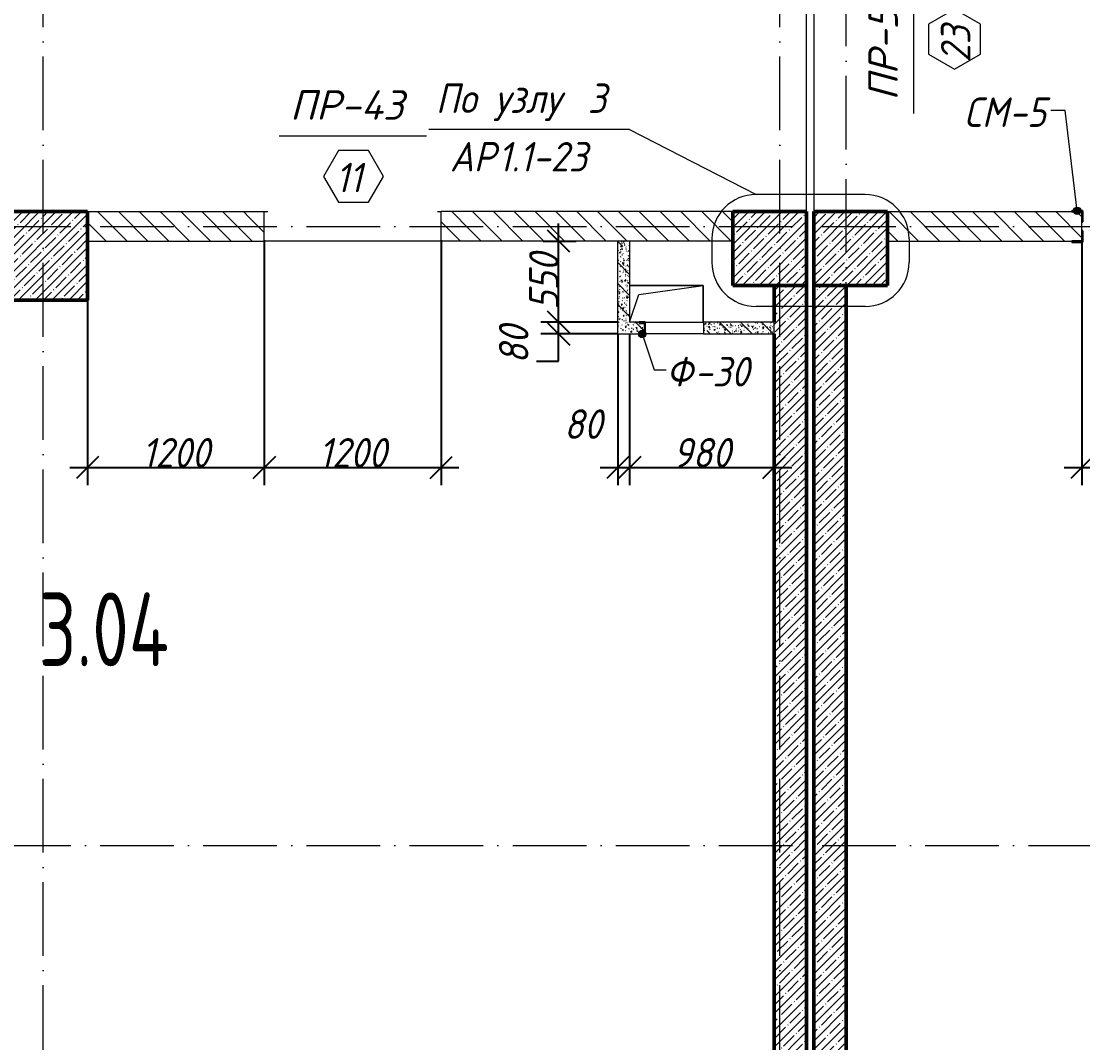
# Model space of a CAD drawing. Header units: millimetres. Extents: x -269418 to 201924, y -5890 to 98643.
# Drawn here: x 33160 to 40366, y 2261 to 9192 of the extents above; entities that cross this region are included whole.
import ezdxf

# ---------------------------------------------------------------- set-up
doc = ezdxf.new("R2010")
doc.units = ezdxf.units.MM
doc.linetypes.add('50_200_ШТРИХ_1Т_ш5_п1_п1_', pattern=[700, 500, -100, 0, -100])
for name, color, linetype, lineweight in [('A-ANNO-DIMS', 7, 'Continuous', 9), ('A-AREA-IDEN', 7, 'Continuous', 9), ('A-DETL-1', 7, 'Continuous', 5), ('A-DOOR-IDEN', 7, 'Continuous', 9), ('A-FLOR', 7, 'Continuous', 9), ('A-GENM', 7, 'Continuous', 9), ('A-GENM-1', 7, 'Continuous', 25), ('A-GENM-IDEN', 7, 'Continuous', 9), ('A-GLAZ-IDEN', 7, 'Continuous', 9), ('A-WALL-3', 7, 'Continuous', 50), ('A-WALL-PATT-2', 7, 'Continuous', 5), ('G-ANNO-TEXT', 7, 'Continuous', 9), ('I-WALL', 7, 'Continuous', 5), ('S-COLS', 7, 'Continuous', 9), ('S-COLS-1', 7, 'Continuous', 5), ('S-COLS-2', 7, 'Continuous', 50), ('Оси-1', 7, '50_200_ШТРИХ_1Т_ш5_п1_п1_', 9)]:
    doc.layers.add(name, color=color, linetype=linetype, lineweight=lineweight)
for name, color, linetype, lineweight, true_color in [('A-WALL-6', 7, 'Continuous', 13, 0x0070df), ('A-WALL-9', 7, 'Continuous', 5, 0x0070df), ('A-WALL-FNSH-2', 7, 'Continuous', 13, 0xce0000), ('A-WALL-FNSH-4', 7, 'Continuous', 13, 0x0070df), ('A-WALL-PATT-1', 7, 'Continuous', 5, 0xce0000), ('A-WALL-PATT-4', 7, 'Continuous', 5, 0x0070df)]:
    doc.layers.add(name, color=color, linetype=linetype, lineweight=lineweight, true_color=true_color)
doc.styles.add('ISOCPEUR_I_2', font='isocpeui.ttf', dxfattribs={"width": 0.9, "height": 200})
doc.styles.add('ISOCPEUR_I_4', font='isocpeui.ttf', dxfattribs={"height": 200})
doc.styles.add('СПДС', font='ГОСТ тип А.ttf', dxfattribs={"width": 0.9})
doc.dimstyles.new('ISO-2_0_0_9К_СРЕДНИЙ_1', dxfattribs={"dimscale": 304.8, "dimtxt": 199.196235, "dimasz": 0.492126, "dimexe": 0.393701, "dimexo": 0, "dimgap": 0, "dimtad": 1, "dimdec": 0, "dimzin": 0, "dimdsep": 46, "dimtxsty": 'ISOCPEUR_I_2', "dimblk1": 'OBLIQUE', "dimblk2": 'OBLIQUE', "dimsah": 1, "dimcen": 0.09, "dimdle": 0.393701, "dimazin": 0, "dimtfac": 1, "dimtdec": 4, "dimtix": 1, "dimtmove": 1, "dimatfit": 3, "dimfxl": 1, "dimtvp": 1, "dimtolj": 1, "dimtzin": 0, "dimarcsym": 2})
doc.dimstyles.new('ISO-2_0_0_9К_СРЕДНИЙ_2', dxfattribs={"dimscale": 304.8, "dimtxt": 199.196235, "dimasz": 0.492126, "dimexe": 0.393701, "dimexo": 0, "dimgap": 0, "dimtad": 1, "dimdec": 0, "dimzin": 0, "dimdsep": 46, "dimtxsty": 'ISOCPEUR_I_2', "dimblk1": 'OBLIQUE', "dimblk2": 'OBLIQUE', "dimsah": 1, "dimcen": 0.09, "dimdle": 0.393701, "dimazin": 0, "dimtfac": 1, "dimtdec": 4, "dimtix": 1, "dimtmove": 0, "dimatfit": 3, "dimfxl": 1, "dimtvp": 1, "dimtolj": 1, "dimtzin": 0, "dimarcsym": 2})
doc.dimstyles.new('ISO-2_0_0_9К_СРЕДНИЙ_ФОН', dxfattribs={"dimscale": 304.8, "dimtxt": 199.196235, "dimasz": 0.492126, "dimexe": 0.393701, "dimexo": 0, "dimgap": 0.164042, "dimtad": 1, "dimdec": 0, "dimdsep": 46, "dimtxsty": 'ISOCPEUR_I_2', "dimblk1": 'OBLIQUE', "dimblk2": 'OBLIQUE', "dimsah": 1, "dimcen": 0.09, "dimdle": 0.393701, "dimazin": 0, "dimtfac": 1, "dimtdec": 4, "dimtix": 1, "dimtmove": 0, "dimatfit": 3, "dimfxl": 1, "dimtvp": 1, "dimtfill": 1, "dimtolj": 1, "dimtzin": 0, "dimarcsym": 2})
pattern_1 = [(45, (0, 0), (-57.02463, 57.02463), []), (45, (57.025, 0), (-57.02463, 57.02463), [100.806, -20.161, 3.353, -16.808])]
pattern_2 = [(50, (0, 0), (72.87376, -6.37607), [7.62, -83.82]), (355, (0, 0), (-14.09699, 76.42244), [6.096, -67.056]), (100.451, (6.07, -0.53), (58.77696, 70.04687), [6.476, -71.236]), (46.184, (0, 20.32), (108.43142, -16.81745), [11.43, -125.73]), (96.636, (9.04, 18.92), (94.961, 98.97089), [9.714, -106.854]), (351.184, (0, 20.32), (94.96227, 98.97018), [9.144, -100.584]), (21, (10.16, 15.24), (60.64565, -40.90654), [7.62, -83.82]), (326, (10.16, 15.24), (24.72083, 73.67493), [6.096, -67.056]), (71.451, (15.214, 11.83), (85.36689, 32.76874), [6.476, -71.236]), (37.5, (0, 0), (1.235525, 33.822432), [3.353, -62.89, 3.353, -64.719, -67.31]), (37.5, (0, 0), (1.235525, 33.822432), [-134.315, 3.353, -63.957]), (7.5, (0, 0), (26.728146, 40.07255), [3.353, -35.458, 3.353, -61.366, -25.654]), (7.5, (0, 0), (26.728146, 40.07255), [-103.53, 3.353, -22.301]), (327.5, (-22.657, 0), (54.236318, -2.292117), [3.353, -22.047, 3.353, -75.895, -105.156]), (327.5, (-22.657, 0), (54.236318, -2.292117), [-104.648, 3.353, -101.803]), (317.5, (-32.817, 0), (59.25158, 10.17014), [3.353, -29.667, 3.353, -49.276, -74.676]), (317.5, (-32.817, 0), (59.25158, 10.17014), [-85.649, 3.353, -71.323])]
pattern_3 = [(135, (0, 0), (-142.5612, -142.5612), []), (135, (142.56, 0), (-142.5612, -142.5612), [252.016, -50.403, 3.353, -47.05])]
pattern_4 = [(135, (0, 0), (-70.71068, -70.71068), [])]

# ---------------------------------------------------------------- blocks, each defined once
blk = doc.blocks.new('AR_Отверстие прямоугольное _в плите_ - AR_Отверстие прямоугольное _в плите_-V40-АР1_1_Кладочный план 3 этажа')
at = {"layer": 'A-GENM'}
for p, q in [((250, 125), (-250, 125)), ((-187.5, 62.5), (250, 125)), ((250, -125), (250, 125)), ((-250, -125), (-187.5, 62.5))]:
    blk.add_line(p, q, dxfattribs=at)
blk = doc.blocks.new('Колонна_Несущая_Прямоугольное сечение - 600х600-V52-АР1_1_Кладочный план 3 этажа')
at = {"layer": 'S-COLS-1'}
h = blk.add_hatch(dxfattribs=at)
h.set_pattern_fill('FP_35', color=256, style=0, pattern_type=2)
h.set_pattern_definition([(45, (-33310, -7600), (-57.02463, 57.02463), []), (45, (-33252.975, -7600), (-57.02463, 57.02463), [100.806, -20.161, 3.353, -16.808])])
h.paths.add_polyline_path([(-300, -300), (300, -300), (300, 300), (-300, 300)], flags=0)
at = {"layer": 'S-COLS-2'}
for p, q in [((300, 300), (-300, 300)), ((-300, 300), (-300, -300)), ((300, -300), (300, 300)), ((-300, -300), (300, -300))]:
    blk.add_line(p, q, dxfattribs=at)
blk = doc.blocks.new('Колонна_Несущая_Прямоугольное сечение - Вн_ЖБ_500х500-V100-АР1_1_Кладочный план 3 этажа')
at = {"layer": 'S-COLS-1'}
h = blk.add_hatch(dxfattribs=at)
h.set_pattern_fill('FP_86', color=256, style=0, pattern_type=2)
h.set_pattern_definition([(45, (-38240, -7650), (-57.02463, 57.02463), []), (45, (-38182.975, -7650), (-57.02463, 57.02463), [100.806, -20.161, 3.353, -16.808])])
h.paths.add_polyline_path([(-250, -250), (250, -250), (250, 250), (-250, 250)], flags=0)
at = {"layer": 'S-COLS-2'}
for p, q in [((250, 250), (-250, 250)), ((-250, 250), (-250, -250)), ((250, -250), (250, 250)), ((-250, -250), (250, -250))]:
    blk.add_line(p, q, dxfattribs=at)
blk = doc.blocks.new('Фахверк_СКБ_Уголок_Тип 2 - СМ-5_200х2480h-30007438-АР1_1_Кладочный план 3 этажа')
at = {"layer": 'A-GENM-1'}
for p, q in [((125, 156), (125, 81)), ((200, 156), (125, 156)), ((131, 81), (131, 150)), ((131, 150), (200, 150)), ((200, 150), (200, 156)), ((125, 81), (131, 81)), ((131, 19), (125, 19)), ((125, 19), (125, -56)), ((131, -50), (131, 19)), ((125, -56), (200, -56)), ((200, -50), (131, -50)), ((200, -56), (200, -50))]:
    blk.add_line(p, q, dxfattribs=at)
blk = doc.blocks.new('Фахверк_СКБ_Швеллер - Ф-30_80х3950 h _3 эт__-31789027-АР1_1_Кладочный план 3 этажа')
at = {"layer": 'A-GENM-1'}
for p, q in [((165, 40), (125, 40)), ((125, 40), (125, -40)), ((129.5, 32.6), (165, 32.6)), ((129.5, -32.6), (129.5, 32.6)), ((165, 32.6), (165, 40)), ((125, -40), (165, -40)), ((165, -32.6), (129.5, -32.6)), ((165, -40), (165, -32.6))]:
    blk.add_line(p, q, dxfattribs=at)
blk = doc.blocks.new('AAR_СКБ_Марка_Окна_Перемычка и проем - Марка перемычки и проема-25443834-АР1_1_Кладочный план 3 этажа')
at = {"layer": 'A-GLAZ-IDEN'}
for p, q in [((-5, 0), (5, 0)), ((-0.968, -0.984), (-1.986, -2.747)), ((1.067, -0.984), (-0.968, -0.984)), ((2.085, -2.747), (1.067, -0.984)), ((-1.986, -2.747), (-0.968, -4.509)), ((1.067, -4.509), (2.085, -2.747)), ((-0.968, -4.509), (1.067, -4.509))]:
    blk.add_line(p, q, dxfattribs=at)
blk = doc.blocks.new('AAR_СКБ_Марка_Двери_Перемычка и проем - Марка перемычки и проема-25306769-АР1_1_Кладочный план 3 этажа')
at = {"layer": 'A-DOOR-IDEN'}
for p, q in [((-5, 0), (5, 0)), ((-0.968, -0.984), (-1.986, -2.747)), ((1.067, -0.984), (-0.968, -0.984)), ((2.085, -2.747), (1.067, -0.984)), ((-1.986, -2.747), (-0.968, -4.509)), ((1.067, -4.509), (2.085, -2.747)), ((-0.968, -4.509), (1.067, -4.509))]:
    blk.add_line(p, q, dxfattribs=at)
blk = doc.blocks.new('_Oblique')
at = {"color": 0, "linetype": 'ByBlock', "lineweight": -2}
blk.add_line((-0.5, -0.5), (0.5, 0.5), dxfattribs=at)
blk = doc.blocks.new('DIMBLOCK225-АР1_1_Кладочный план 3 этажа')
at = {"layer": 'A-ANNO-DIMS', "color": 0, "lineweight": -2, "transparency": 16777216}
for p, q in [((37210, 7070), (37210, 6043.9)), ((37290, 7068.9), (37290, 6043.9)), ((37090, 6163.9), (37410, 6163.9))]:
    blk.add_line(p, q, dxfattribs=at)
at = {"layer": 'Defpoints', "color": 0, "transparency": 16777216}
for p in [(37210, 7070), (37290, 7068.9), (37290, 6163.9)]:
    blk.add_point(p, dxfattribs=at)
at = {"layer": 'A-ANNO-DIMS', "color": 0, "lineweight": -2, "transparency": 16777216, "xscale": 150, "yscale": 150, "zscale": 150, "rotation": 180}
blk.add_blockref('_Oblique', (37210, 6163.9), dxfattribs=at)
at = {"layer": 'A-ANNO-DIMS', "color": 0, "lineweight": -2, "transparency": 16777216, "xscale": 150, "yscale": 150, "zscale": 150}
blk.add_blockref('_Oblique', (37290, 6163.9), dxfattribs=at)
at = {"layer": 'A-ANNO-DIMS', "color": 0, "transparency": 16777216, "insert": (36844.5, 6558.5), "char_height": 200, "width": 303.391, "attachment_point": 1, "line_spacing_factor": 1.149209, "style": 'ISOCPEUR_I_2'}
blk.add_mtext('\\A1;80', dxfattribs=at)
blk = doc.blocks.new('DIMBLOCK226-АР1_1_Кладочный план 3 этажа')
at = {"layer": 'A-ANNO-DIMS', "color": 0, "lineweight": -2, "transparency": 16777216}
for p, q in [((37290, 7068.9), (37290, 6043.9)), ((38270, 6269.9), (38270, 6043.9)), ((37170, 6163.9), (38390, 6163.9))]:
    blk.add_line(p, q, dxfattribs=at)
at = {"layer": 'Defpoints', "color": 0, "transparency": 16777216}
for p in [(37290, 7068.9), (38270, 6269.9), (38270, 6163.9)]:
    blk.add_point(p, dxfattribs=at)
at = {"layer": 'A-ANNO-DIMS', "color": 0, "lineweight": -2, "transparency": 16777216, "xscale": 150, "yscale": 150, "zscale": 150, "rotation": 180}
blk.add_blockref('_Oblique', (37290, 6163.9), dxfattribs=at)
at = {"layer": 'A-ANNO-DIMS', "color": 0, "lineweight": -2, "transparency": 16777216, "xscale": 150, "yscale": 150, "zscale": 150}
blk.add_blockref('_Oblique', (38270, 6163.9), dxfattribs=at)
at = {"layer": 'A-ANNO-DIMS', "color": 0, "transparency": 16777216, "insert": (37780, 6263.9), "char_height": 200, "width": 455.087, "attachment_point": 5, "style": 'ISOCPEUR_I_2'}
blk.add_mtext('\\A1;980', dxfattribs=at)
blk = doc.blocks.new('DIMBLOCK227-АР1_1_Кладочный план 3 этажа')
at = {"layer": 'A-ANNO-DIMS', "color": 0, "lineweight": -2, "transparency": 16777216}
for p, q in [((34810, 7707), (34810, 6043.9)), ((33610, 7300), (33610, 6043.9)), ((33490, 6163.9), (34930, 6163.9))]:
    blk.add_line(p, q, dxfattribs=at)
at = {"layer": 'Defpoints', "color": 0, "transparency": 16777216}
for p in [(34810, 7707), (33610, 7300), (34810, 6163.9)]:
    blk.add_point(p, dxfattribs=at)
at = {"layer": 'A-ANNO-DIMS', "color": 0, "lineweight": -2, "transparency": 16777216, "xscale": 150, "yscale": 150, "zscale": 150, "rotation": 180}
blk.add_blockref('_Oblique', (33610, 6163.9), dxfattribs=at)
at = {"layer": 'A-ANNO-DIMS', "color": 0, "lineweight": -2, "transparency": 16777216, "xscale": 150, "yscale": 150, "zscale": 150}
blk.add_blockref('_Oblique', (34810, 6163.9), dxfattribs=at)
at = {"layer": 'A-ANNO-DIMS', "color": 0, "transparency": 16777216, "insert": (34210, 6263.9), "char_height": 200, "width": 560.814, "attachment_point": 5, "style": 'ISOCPEUR_I_2'}
blk.add_mtext('\\A1;1200', dxfattribs=at)
blk = doc.blocks.new('DIMBLOCK228-АР1_1_Кладочный план 3 этажа')
at = {"layer": 'A-ANNO-DIMS', "color": 0, "lineweight": -2, "transparency": 16777216}
for p, q in [((34810, 7707), (34810, 6043.9)), ((36010, 7707), (36010, 6043.9)), ((34690, 6163.9), (36130, 6163.9))]:
    blk.add_line(p, q, dxfattribs=at)
at = {"layer": 'Defpoints', "color": 0, "transparency": 16777216}
for p in [(34810, 7707), (36010, 7707), (36010, 6163.9)]:
    blk.add_point(p, dxfattribs=at)
at = {"layer": 'A-ANNO-DIMS', "color": 0, "lineweight": -2, "transparency": 16777216, "xscale": 150, "yscale": 150, "zscale": 150, "rotation": 180}
blk.add_blockref('_Oblique', (34810, 6163.9), dxfattribs=at)
at = {"layer": 'A-ANNO-DIMS', "color": 0, "lineweight": -2, "transparency": 16777216, "xscale": 150, "yscale": 150, "zscale": 150}
blk.add_blockref('_Oblique', (36010, 6163.9), dxfattribs=at)
at = {"layer": 'A-ANNO-DIMS', "color": 0, "transparency": 16777216, "insert": (35410, 6263.9), "char_height": 200, "width": 560.814, "attachment_point": 5, "style": 'ISOCPEUR_I_2'}
blk.add_mtext('\\A1;1200', dxfattribs=at)
blk = doc.blocks.new('DIMBLOCK229-АР1_1_Кладочный план 3 этажа')
at = {"layer": 'A-ANNO-DIMS', "color": 0, "lineweight": -2, "transparency": 16777216}
for p, q in [((36808, 6950), (36808, 7270)), ((37208.9, 7150), (36688, 7150)), ((37210, 7070), (36688, 7070)), ((36808, 6886.2), (36808, 7070)), ((36658, 6886.2), (36808, 6886.2))]:
    blk.add_line(p, q, dxfattribs=at)
at = {"layer": 'Defpoints', "color": 0, "transparency": 16777216}
for p in [(36808, 7150), (37208.9, 7150), (37210, 7070)]:
    blk.add_point(p, dxfattribs=at)
at = {"layer": 'A-ANNO-DIMS', "color": 0, "lineweight": -2, "transparency": 16777216, "xscale": 150, "yscale": 150, "zscale": 150}
for p, rotation in [((36808, 7150), 90), ((36808, 7070), 270)]:
    blk.add_blockref('_Oblique', p, dxfattribs=dict(at, rotation=rotation))
at = {"layer": 'A-ANNO-DIMS', "color": 0, "transparency": 16777216, "insert": (36402.8, 6867.9), "char_height": 200, "width": 303.391, "attachment_point": 1, "rotation": 90, "line_spacing_factor": 1.149209, "style": 'ISOCPEUR_I_2'}
blk.add_mtext('\\A1;80', dxfattribs=at)
blk = doc.blocks.new('DIMBLOCK230-АР1_1_Кладочный план 3 этажа')
at = {"layer": 'A-ANNO-DIMS', "color": 0, "lineweight": -2, "transparency": 16777216}
for p, q in [((36808, 7030), (36808, 7820)), ((36702, 7700), (36928, 7700)), ((37208.9, 7150), (36688, 7150))]:
    blk.add_line(p, q, dxfattribs=at)
at = {"layer": 'Defpoints', "color": 0, "transparency": 16777216}
for p in [(36702, 7700), (36808, 7700), (37208.9, 7150)]:
    blk.add_point(p, dxfattribs=at)
at = {"layer": 'A-ANNO-DIMS', "color": 0, "lineweight": -2, "transparency": 16777216, "xscale": 150, "yscale": 150, "zscale": 150}
for p, rotation in [((36808, 7700), 90), ((36808, 7150), 270)]:
    blk.add_blockref('_Oblique', p, dxfattribs=dict(at, rotation=rotation))
at = {"layer": 'A-ANNO-DIMS', "color": 0, "transparency": 16777216, "insert": (36708, 7425), "char_height": 200, "width": 455.087, "attachment_point": 5, "rotation": 90, "style": 'ISOCPEUR_I_2'}
blk.add_mtext('\\A1;550', dxfattribs=at)
blk = doc.blocks.new('DIMBLOCK330-АР1_1_Кладочный план 3 этажа')
at = {"layer": 'A-ANNO-DIMS', "color": 0, "lineweight": -2, "transparency": 16777216}
for p, q in [((40360, 7700), (40360, 6043.9)), ((42010, 7700), (42010, 6043.9)), ((40240, 6163.9), (42130, 6163.9))]:
    blk.add_line(p, q, dxfattribs=at)
at = {"layer": 'Defpoints', "color": 0, "transparency": 16777216}
for p in [(40360, 7700), (42010, 7700), (42010, 6163.9)]:
    blk.add_point(p, dxfattribs=at)
at = {"layer": 'A-ANNO-DIMS', "color": 0, "lineweight": -2, "transparency": 16777216, "xscale": 150, "yscale": 150, "zscale": 150, "rotation": 180}
blk.add_blockref('_Oblique', (40360, 6163.9), dxfattribs=at)
at = {"layer": 'A-ANNO-DIMS', "color": 0, "lineweight": -2, "transparency": 16777216, "xscale": 150, "yscale": 150, "zscale": 150}
blk.add_blockref('_Oblique', (42010, 6163.9), dxfattribs=at)
at = {"layer": 'A-ANNO-DIMS', "color": 0, "transparency": 16777216, "insert": (41185, 6313.9), "char_height": 200, "width": 560.814, "attachment_point": 5, "style": 'ISOCPEUR_I_2', "bg_fill": 3, "box_fill_scale": 1.1, "bg_fill_color": 256, "bg_fill_true_color": 13158600, "bg_fill_transparency": 0}
blk.add_mtext('\\A1;1650', dxfattribs=at)

msp = doc.modelspace()

# ---------------------------------------------------------------- hatches: boundary and pattern name
at = {"layer": 'A-GENM-IDEN'}
h = msp.add_hatch(color=256, dxfattribs=at)
edge = h.paths.add_edge_path(flags=0)
edge.add_arc((40328.5, 7906), 25, 0, 360)
h = msp.add_hatch(color=256, dxfattribs=at)
edge = h.paths.add_edge_path(flags=0)
edge.add_arc((37375, 7070), 25, 0, 360)
at = {"layer": 'A-WALL-PATT-1'}
h = msp.add_hatch(dxfattribs=at)
h.set_pattern_fill('FP_1', color=256, style=0, pattern_type=2)
h.set_pattern_definition(pattern_4)
h.paths.add_polyline_path([(37210, 7700), (37990, 7700), (37990, 7900), (36205, 7900), (36205, 7700), (36846.5, 7700)], flags=0)
h.paths.add_polyline_path([(34705, 7700), (34705, 7900), (33610, 7900), (33610, 7700)], flags=0)
h = msp.add_hatch(dxfattribs=at)
h.set_pattern_fill('FP_1', color=256, style=0, pattern_type=2)
h.set_pattern_definition(pattern_4)
h.paths.add_polyline_path([(34810, 7700), (34810, 7900), (34705, 7900), (34705, 7700)], flags=0)
h.paths.add_polyline_path([(36010, 7700), (36205, 7700), (36205, 7900), (36010, 7900)], flags=0)
h = msp.add_hatch(dxfattribs=at)
h.set_pattern_fill('FP_1', color=256, style=0, pattern_type=2)
h.set_pattern_definition(pattern_4)
h.paths.add_polyline_path([(42010, 7700), (42910, 7700), (42910, 7900), (42010, 7900), (42010, 7769)], flags=0)
h.paths.add_polyline_path([(39040, 7700), (40360, 7700), (40360, 7900), (39040, 7900)], flags=0)
at = {"layer": 'A-WALL-PATT-2'}
h = msp.add_hatch(dxfattribs=at)
h.set_pattern_fill('FP_4', color=256, style=0, pattern_type=2)
h.set_pattern_definition(pattern_1)
h.paths.add_polyline_path([(38270, 400), (38490, 400), (38490, 7400), (38270, 7400), (38270, 932.1)], flags=0)
h = msp.add_hatch(dxfattribs=at)
h.set_pattern_fill('FP_4', color=256, style=0, pattern_type=2)
h.set_pattern_definition(pattern_1)
h.paths.add_polyline_path([(38760, 400), (38760, 7400), (38540, 7400), (38540, 400)], flags=0)
at = {"layer": 'A-WALL-PATT-4'}
h = msp.add_hatch(dxfattribs=at)
h.set_pattern_fill('FP_6', color=256, style=0, pattern_type=2)
h.set_pattern_definition(pattern_2)
h.paths.add_polyline_path([(37210, 7150), (37290, 7150), (37290, 7700), (37210, 7700)], flags=0)
h = msp.add_hatch(dxfattribs=at)
h.set_pattern_fill('FP_7', color=256, style=0, pattern_type=2)
h.set_pattern_definition(pattern_3)
h.paths.add_polyline_path([(37210, 7150), (37290, 7150), (37290, 7700), (37210, 7700)], flags=0)
h = msp.add_hatch(dxfattribs=at)
h.set_pattern_fill('FP_6', color=256, style=0, pattern_type=2)
h.set_pattern_definition(pattern_2)
h.paths.add_polyline_path([(37791.1, 7070), (38270, 7070), (38270, 7150), (37791.1, 7150)], flags=0)
h.paths.add_polyline_path([(37210, 7070), (37355, 7070), (37355, 7077.4), (37390.5, 7077.4), (37390.5, 7142.6), (37355, 7142.6), (37355, 7150), (37210, 7150)], flags=0)
h = msp.add_hatch(dxfattribs=at)
h.set_pattern_fill('FP_7', color=256, style=0, pattern_type=2)
h.set_pattern_definition(pattern_3)
h.paths.add_polyline_path([(37791.1, 7070), (38270, 7070), (38270, 7150), (37791.1, 7150)], flags=0)
h.paths.add_polyline_path([(37210, 7070), (37355, 7070), (37355, 7077.4), (37390.5, 7077.4), (37390.5, 7142.6), (37355, 7142.6), (37355, 7150), (37210, 7150)], flags=0)
at = {"layer": 'S-COLS-1'}
h = msp.add_hatch(dxfattribs=at)
h.set_pattern_fill('FP_4', color=256, style=0, pattern_type=2)
h.set_pattern_definition(pattern_1)
h.paths.add_polyline_path([(38540, 7400), (39040, 7400), (39040, 7900), (38540, 7900)], flags=0)

# ---------------------------------------------------------------- linework, layer by layer
at = {"layer": 'A-DETL-1'}
for p, q in [((37290, 8456.3), (35926.8, 8456.3)), ((37290, 8456.3), (38148.3, 8016.3)), ((38887.8, 8016.3), (38148.3, 8016.3)), ((38887.8, 8016.3), (38148.3, 8016.3)), ((37848.3, 7716.3), (37848.3, 7556.3)), ((37848.3, 7716.3), (37848.3, 7556.3)), ((39187.8, 7716.3), (39187.8, 7556.3)), ((39187.8, 7716.3), (39187.8, 7556.3)), ((38887.8, 7256.3), (38149.9, 7256.3)), ((38887.8, 7256.3), (38149.9, 7256.3))]:
    msp.add_line(p, q, dxfattribs=at)
for centre, start, end in [((38148.3, 7716.3), 90, 180), ((38148.3, 7716.3), 90, 180), ((38887.8, 7716.3), 0, 90), ((38887.8, 7716.3), 0, 90), ((38148.3, 7556.3), 180, 270), ((38148.3, 7556.3), 180, 270), ((38887.8, 7556.3), 270, 0), ((38887.8, 7556.3), 270, 0)]:
    msp.add_arc(centre, 300, start, end, dxfattribs=at)
at = {"layer": 'A-FLOR'}
for p, q in [((38490, 7900), (38490, 10230)), ((38540, 10230), (38540, 7900)), ((37290, 7400), (37790, 7400)), ((37790, 7400), (37790, 7150))]:
    msp.add_line(p, q, dxfattribs=at)
at = {"layer": 'A-GENM-IDEN'}
for p, q in [((40246.7, 8587.4), (40149.8, 8587.4)), ((40328.5, 7906), (40246.7, 8587.4)), ((37375, 7070), (37457.1, 6826.4)), ((37457.1, 6826.4), (37539.1, 6826.4))]:
    msp.add_line(p, q, dxfattribs=at)
for centre in [(40328.5, 7906), (37375, 7070)]:
    msp.add_circle(centre, 25, dxfattribs=at)
at = {"layer": 'A-WALL-3'}
for p, q in [((38270, 7400), (38270, 7150)), ((38490, 400), (38490, 7400)), ((38760, 7400), (38540, 7400)), ((38540, 7400), (38540, 400)), ((38760, 400), (38760, 7400)), ((38270, 7070), (38270, 400))]:
    msp.add_line(p, q, dxfattribs=at)
at = {"layer": 'A-WALL-6'}
msp.add_line((38270, 7070), (38270, 7150), dxfattribs=at)
at = {"layer": 'A-WALL-9'}
msp.add_line((37290, 7700), (37210, 7700), dxfattribs=at)
at = {"layer": 'A-WALL-FNSH-2'}
for p, q in [((33610, 7900), (34810, 7900)), ((34810, 7700), (34810, 7900)), ((36010, 7700), (36010, 7900)), ((37990, 7900), (36010, 7900)), ((39040, 7700), (39040, 7900)), ((39040, 7900), (40291, 7900)), ((40360, 7769), (40360, 7831)), ((33610, 7700), (34810, 7700)), ((37210, 7700), (36010, 7700)), ((37990, 7700), (37290, 7700)), ((39040, 7700), (40291, 7700))]:
    msp.add_line(p, q, dxfattribs=at)
at = {"layer": 'A-WALL-FNSH-4'}
for p, q in [((37210, 7070), (37210, 7700)), ((37290, 7700), (37290, 7150)), ((37355, 7150), (37290, 7150)), ((38270, 7150), (37791.1, 7150)), ((37791.1, 7150), (37791.1, 7070)), ((37210, 7070), (37355, 7070)), ((37791.1, 7070), (38270, 7070))]:
    msp.add_line(p, q, dxfattribs=at)
at = {"layer": 'I-WALL'}
for p, q in [((34810, 7900), (34835, 7900)), ((35985, 7900), (36010, 7900)), ((36010, 7700), (34810, 7700)), ((37395, 7150), (37791.1, 7150)), ((37791.1, 7070), (37395, 7070))]:
    msp.add_line(p, q, dxfattribs=at)
at = {"layer": 'S-COLS-2'}
for p, q in [((38540, 7400), (38540, 7900)), ((38540, 7900), (39040, 7900)), ((39040, 7400), (39040, 7900)), ((39040, 7400), (38540, 7400))]:
    msp.add_line(p, q, dxfattribs=at)
at = {"layer": 'Оси-1'}
for p, q in [((33310, -4150), (33310, 28636.9)), ((38310, -4150), (38310, 28636.9)), ((38760, -2880), (38760, 28636.9)), ((-6210, 7800), (125951.6, 7800)), ((-6210, 3600), (125951.6, 3600))]:
    msp.add_line(p, q, dxfattribs=at)

# ---------------------------------------------------------------- block references
at = {"layer": 'A-DOOR-IDEN', "xscale": 99.99999999999993, "yscale": 99.99999999999993, "zscale": 99.99999999999993, "rotation": 89.99999999999999}
msp.add_blockref('AAR_СКБ_Марка_Двери_Перемычка и проем - Марка перемычки и проема-25306769-АР1_1_Кладочный план 3 этажа', (39220.2, 9065), dxfattribs=at)
at = {"layer": 'A-GENM'}
msp.add_blockref('AR_Отверстие прямоугольное _в плите_ - AR_Отверстие прямоугольное _в плите_-V40-АР1_1_Кладочный план 3 этажа', (37540, 7275), dxfattribs=at)
at = {"layer": 'A-GENM-1', "rotation": 180}
for name, p in [('Фахверк_СКБ_Уголок_Тип 2 - СМ-5_200х2480h-30007438-АР1_1_Кладочный план 3 этажа', (40491, 7850)), ('Фахверк_СКБ_Швеллер - Ф-30_80х3950 h _3 эт__-31789027-АР1_1_Кладочный план 3 этажа', (37520, 7110))]:
    msp.add_blockref(name, p, dxfattribs=at)
at = {"layer": 'A-GLAZ-IDEN', "xscale": 99.99999999999993, "yscale": 99.99999999999993, "zscale": 99.99999999999993}
msp.add_blockref('AAR_СКБ_Марка_Окна_Перемычка и проем - Марка перемычки и проема-25443834-АР1_1_Кладочный план 3 этажа', (35410, 8414.1), dxfattribs=at)
at = {"layer": 'S-COLS'}
for name, p in [('Колонна_Несущая_Прямоугольное сечение - 600х600-V52-АР1_1_Кладочный план 3 этажа', (33310, 7600)), ('Колонна_Несущая_Прямоугольное сечение - Вн_ЖБ_500х500-V100-АР1_1_Кладочный план 3 этажа', (38240, 7650))]:
    msp.add_blockref(name, p, dxfattribs=at)

# ---------------------------------------------------------------- texts
at = {"layer": 'A-AREA-IDEN', "insert": (33280, 5315.7), "char_height": 500, "width": 1370.886, "attachment_point": 1, "style": 'СПДС'}
msp.add_mtext('3.04', dxfattribs=at)
at = {"layer": 'A-DOOR-IDEN', "insert": (39402.9, 8913.1), "char_height": 200, "width": 317.468, "attachment_point": 1, "rotation": 90, "style": 'ISOCPEUR_I_2'}
msp.add_mtext('23', dxfattribs=at)
at = {"layer": 'A-GENM-IDEN', "char_height": 200, "attachment_point": 1, "rotation": 90, "style": 'ISOCPEUR_I_4'}
for s, insert, width in [('-50', (38910.9, 8996.7), 529.114), ('ПР', (38910.9, 8652.7), 416.877)]:
    msp.add_mtext(s, dxfattribs=dict(at, insert=insert, width=width))
at = {"layer": 'A-GENM-IDEN', "char_height": 200, "attachment_point": 1}
for s, insert, width, style in [('ПР', (34984.2, 8723.4), 416.877, 'ISOCPEUR_I_4'), ('-43', (35328.2, 8723.4), 561.181, 'ISOCPEUR_I_4'), ('СМ', (39560.4, 8675), 367.975, 'ISOCPEUR_I_2'), ('-5', (39864, 8675), 317.468, 'ISOCPEUR_I_2'), ('\\fISOCPEUR|b0|i1|c204|p34|;\\W.9;Ф', (37539.1, 6914), 230.886, 'ISOCPEUR_I_2'), ('-30', (37729.6, 6914), 476.202, 'ISOCPEUR_I_2')]:
    msp.add_mtext(s, dxfattribs=dict(at, insert=insert, width=width, style=style))
at = {"layer": 'A-GLAZ-IDEN', "insert": (35294.1, 8231.5), "char_height": 200, "width": 230.886, "attachment_point": 1, "style": 'ISOCPEUR_I_2'}
msp.add_mtext('11', dxfattribs=at)
at = {"layer": 'G-ANNO-TEXT', "char_height": 200, "attachment_point": 1, "style": 'ISOCPEUR_I_2'}
for s, insert, width in [('По', (35974.3, 8769.3), 346.329), ('\\fISOCPEUR|b0|i1|c204|p34|;\\W.9; ', (36260, 8769.3), 137.089), ('узлу', (36373.1, 8769.3), 627.721), (' 3', (36891, 8769.3), 295.823), ('АР', (36069.5, 8372.4), 396.835), ('1.1-23', (36396.9, 8372.4), 779.24)]:
    msp.add_mtext(s, dxfattribs=dict(at, insert=insert, width=width))

# ---------------------------------------------------------------- dimensions: what is measured, and where the dimension line sits
at = {"layer": 'A-ANNO-DIMS'}
dim = msp.add_linear_dim(base=(36808, 7700), p1=(37208.9, 7150), p2=(36702, 7700), angle=90, dimstyle='ISO-2_0_0_9К_СРЕДНИЙ_2', override={"dimpost": '<>', "dimfxl": 747.972342}, dxfattribs=at)
dim.commit()
dim.dimension.update_dxf_attribs({"geometry": 'DIMBLOCK230-АР1_1_Кладочный план 3 этажа', "text_midpoint": (36708, 7425)})
for base, p1, p2, override, picture, middle in [((34810, 6163.9), (33610, 7300), (34810, 7707), {"dimpost": '<>', "dimfxl": 1267.126643}, 'DIMBLOCK227-АР1_1_Кладочный план 3 этажа', (34210, 6263.9)), ((36010, 6163.9), (34810, 7707), (36010, 7707), {"dimpost": '<>', "dimfxl": 1200}, 'DIMBLOCK228-АР1_1_Кладочный план 3 этажа', (35410, 6263.9)), ((38270, 6163.9), (37290, 7068.9), (38270, 6269.9), {"dimpost": '<>', "dimfxl": 1264.417965}, 'DIMBLOCK226-АР1_1_Кладочный план 3 этажа', (37780, 6263.9))]:
    dim = msp.add_linear_dim(base=base, p1=p1, p2=p2, dimstyle='ISO-2_0_0_9К_СРЕДНИЙ_2', override=override, dxfattribs=at)
    dim.commit()
    dim.dimension.update_dxf_attribs({"geometry": picture, "text_midpoint": middle})
dim = msp.add_linear_dim(base=(36808, 7150), p1=(37210, 7070), p2=(37208.9, 7150), angle=90, dimstyle='ISO-2_0_0_9К_СРЕДНИЙ_1', override={"dimpost": '<>', "dimfxl": 80.007602}, dxfattribs=at)
dim.commit()
dim.dimension.update_dxf_attribs({"geometry": 'DIMBLOCK229-АР1_1_Кладочный план 3 этажа', "text_midpoint": (36680.1, 6886.2), "dimtype": 160, "text_rotation": 90})
dim = msp.add_linear_dim(base=(37290, 6163.9), p1=(37210, 7070), p2=(37290, 7068.9), dimstyle='ISO-2_0_0_9К_СРЕДНИЙ_1', override={"dimpost": '<>', "dimfxl": 80.007602}, dxfattribs=at)
dim.commit()
dim.dimension.update_dxf_attribs({"geometry": 'DIMBLOCK225-АР1_1_Кладочный план 3 этажа', "text_midpoint": (36996.2, 6291.8), "dimtype": 160})

# ---------------------------------------------------------------- next in the draw order: dimensions: what is measured, and where the dimension line sits
dim = msp.add_linear_dim(base=(42010, 6163.9), p1=(40360, 7700), p2=(42010, 7700), dimstyle='ISO-2_0_0_9К_СРЕДНИЙ_ФОН', override={"dimpost": '<>', "dimfxl": 1650}, dxfattribs=at)
dim.commit()
dim.dimension.update_dxf_attribs({"geometry": 'DIMBLOCK330-АР1_1_Кладочный план 3 этажа', "text_midpoint": (41185, 6313.9)})

doc.saveas('drawing.dxf')
